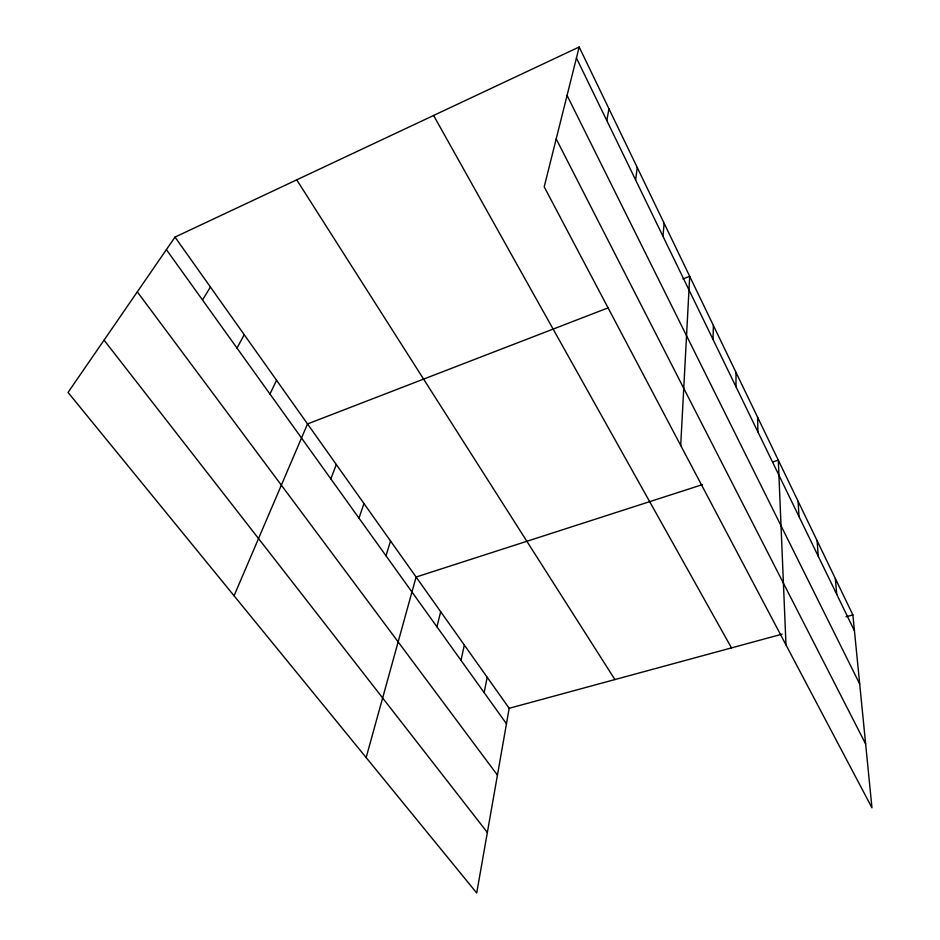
<?xml version="1.0" encoding="UTF-8"?>
<svg xmlns="http://www.w3.org/2000/svg" width="940" height="940" viewBox="0 0 940 940"><rect width="100%" height="100%" fill="white"/><g stroke="black" fill="none" stroke-linecap="round" stroke-linejoin="round"><path stroke-width="1.41" d="M713.037 339.469L713.378 325.452M680.701 445.478L689.702 276.337L683.016 278.921M662.97 236.304L664.122 223.274M635.616 179.939L637.25 167.496M175.005 237.091L509.186 708.29L476.709 893L68.044 392.427L175.005 237.091L579.181 47L852.874 614.913L871.956 807.824L544.201 186.849L579.181 47M606.805 120.579L608.967 108.817M484.135 692.627L487.179 677.27M460.976 660.338L464.36 645.087M436.936 626.816L440.684 611.705M366.154 757.581L416.091 577.031L702.521 484.605M385.988 555.787L390.535 541.005M358.963 518.116L363.968 503.546M330.821 478.883L336.32 464.548M234.06 595.784L307.521 423.94L608.098 307.862M269.968 394.048L276.56 380.301M237.009 348.094L244.224 334.699M202.511 300.001L210.407 287.017M772.798 461.928L778.297 460.154L785.993 644.969M509.186 708.29L782.162 634.124M845.977 616.793L852.874 614.913M104.046 340.139L487.355 832.476M137.299 291.858L497.436 775.124M166.38 249.617L506.472 723.753M296.723 179.846L614.913 679.573M433.61 115.467L731.485 647.895M556.186 138.909L865.634 743.94M567.067 95.422L859.712 684.014M576.432 57.998L854.448 630.834M835.355 578.57L836.729 594.315M817.118 540.723L818.258 556.269M798.107 501.29L799.012 516.601M757.605 417.231L757.934 431.977M735.985 372.369L735.996 386.775"/></g></svg>
